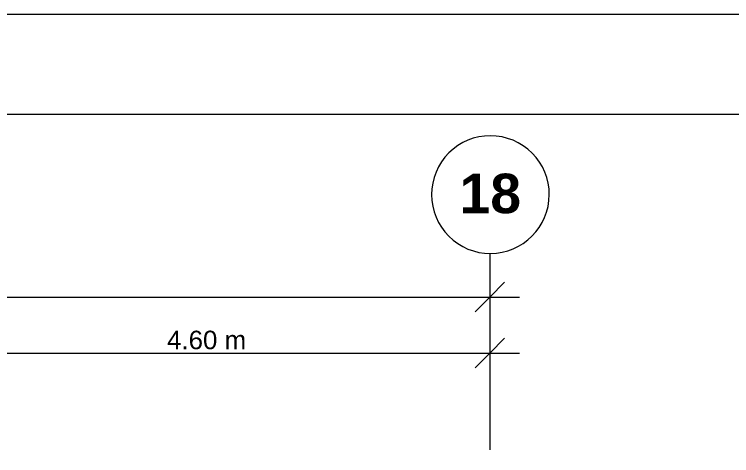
# Model space of a CAD drawing. Header units: metres. Extents: x -2 to 237, y -8 to 52.
# Drawn here: x 52.12 to 57.93, y 48.62 to 52.2 of the extents above; entities that cross this region are included whole.
import ezdxf

# ---------------------------------------------------------------- set-up
doc = ezdxf.new("R2010")
doc.units = ezdxf.units.M
for name, color, linetype, lineweight in [('HVAC - Ductos', 5, 'Continuous', 0), ('PDF2_Text', 7, 'Continuous', 0), ('pie de plano', 251, 'Continuous', 0)]:
    doc.layers.add(name, color=color, linetype=linetype, lineweight=lineweight)
doc.layers.add('PDF2_Geometry', color=7, linetype='Continuous', lineweight=0, true_color=0xaaaaaa)
doc.styles.add('PDF Helvetica', font='')
doc.styles.add('PDF Helvetica Bold', font='')
doc.styles.get('PDF Helvetica').set_extended_font_data('Helvetica')
doc.styles.get('PDF Helvetica Bold').set_extended_font_data('Helvetica', bold=True)

msp = doc.modelspace()

# ---------------------------------------------------------------- linework, layer by layer
at = {"layer": 'HVAC - Ductos', "color": 252, "lineweight": 0, "true_color": 0x939598}
for points in [[(55.9722, 50.1433), (55.9722, 49.9048), (55.9722, 49.6664)], [(56.0915, 50.0241), (55.9722, 49.9048), (55.8531, 49.7855)], [(5.1014, 49.9048), (56.2108, 49.9048)], [(55.9722, 49.6892), (55.9722, 49.4507), (55.9722, 49.2123)], [(56.0915, 49.57), (55.9722, 49.4507), (55.8531, 49.3316)], [(5.1014, 49.4507), (14.5491, 49.4507), (23.7537, 49.4507), (32.9583, 49.4507), (42.163, 49.4507), (51.3722, 49.4507), (56.2108, 49.4507)]]:
    msp.add_lwpolyline(points, dxfattribs=at)
at = {"layer": 'PDF2_Geometry', "lineweight": 0}
msp.add_lwpolyline([(55.9768, 51.2119, 0.418272), (55.4999, 50.7349, 0.414666), (55.9768, 50.258, 0.411102), (56.4538, 50.7349, 0.414717)], format="xyb", close=True, dxfattribs=at)
at = {"layer": 'PDF2_Geometry', "color": 252, "lineweight": 0, "true_color": 0x939598}
for points in [[(55.9722, 50.2534), (55.9722, 49.781)], [(55.9722, 49.6204), (55.9722, 49.4599)]]:
    msp.add_lwpolyline(points, dxfattribs=at)
at = {"layer": 'PDF2_Geometry', "lineweight": 0}
msp.add_lwpolyline([(55.9722, 49.304), (55.9722, 48.6665)], dxfattribs=at)
at = {"layer": 'pie de plano', "color": 7, "lineweight": 0}
msp.add_lwpolyline([(87.9709, 52.1972), (87.9709, -7.8416), (-2.0899, -7.8416), (-2.0899, 52.1972)], close=True, dxfattribs=at)
msp.add_lwpolyline([(87.4935, 51.3854), (-0.9892, 51.3854), (-0.9892, -7.1767), (87.4935, -7.1767)], dxfattribs=at)

# ---------------------------------------------------------------- texts
at = {"layer": 'PDF2_Text', "color": 253, "lineweight": 0, "true_color": 0xaaaaaa, "insert": (55.7265, 50.7425), "char_height": 0.3204, "attachment_point": 4, "style": 'PDF Helvetica Bold'}
msp.add_mtext('18', dxfattribs=at)
at = {"layer": 'PDF2_Text', "color": 252, "lineweight": 0, "true_color": 0x939598, "insert": (53.3553, 49.5556), "char_height": 0.15017, "attachment_point": 4, "style": 'PDF Helvetica'}
msp.add_mtext('4.60 m', dxfattribs=at)

doc.saveas('drawing.dxf')
